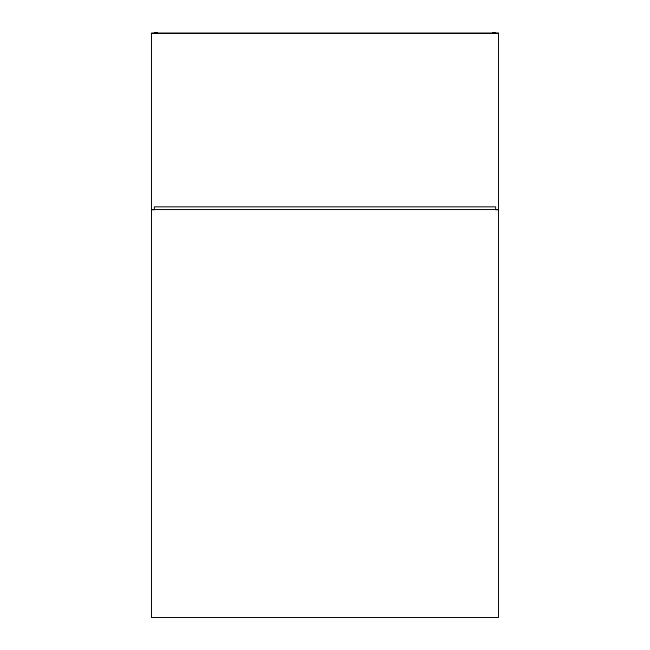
<?xml version="1.0" encoding="UTF-8"?>
<svg xmlns="http://www.w3.org/2000/svg" width="650" height="650" viewBox="0 0 650 650"><rect width="100%" height="100%" fill="white"/><g stroke="black" fill="none" stroke-linecap="round" stroke-linejoin="round"><path stroke-width="0.97" d="M151.474 33.353L498.526 33.353M151.474 209.544L498.526 209.544M151.474 209.722L154.367 209.722L154.367 206.83L495.633 206.83L495.633 209.722L498.526 209.722M157.259 32.5L154.367 32.5L154.367 33.386L157.259 33.386L157.259 32.5M495.633 32.5L492.741 32.5L492.741 33.386L495.633 33.386L495.633 32.5M498.526 33.166L151.474 33.166L151.474 617.5L498.526 617.5L498.526 33.166"/></g></svg>
